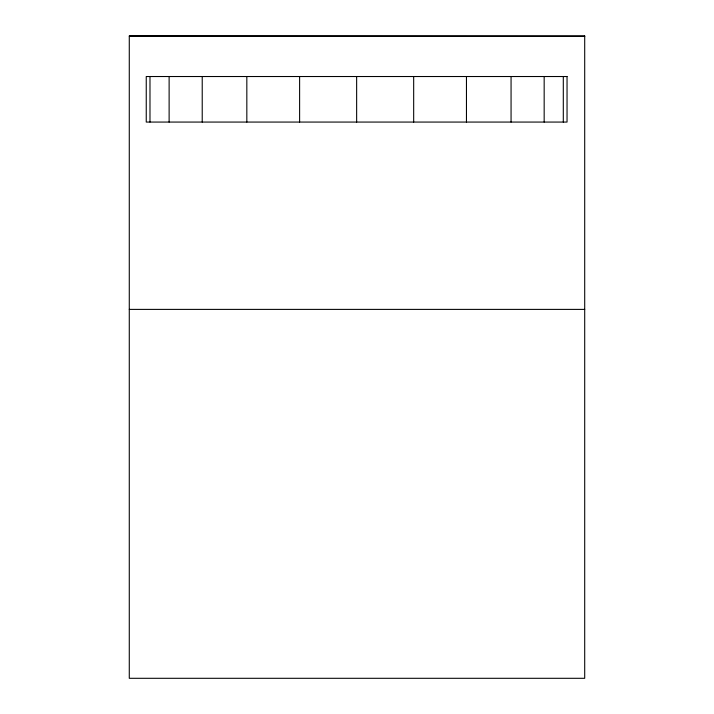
<?xml version="1.0" encoding="UTF-8"?>
<svg xmlns="http://www.w3.org/2000/svg" width="714" height="714" viewBox="0 0 714 714"><rect width="100%" height="100%" fill="white"/><g stroke="black" fill="none" stroke-linecap="round" stroke-linejoin="round"><path stroke-width="1.07" d="M129.279 36.03L584.721 36.137L129.279 36.03L129.279 678.3L584.704 678.3L584.704 36.03M129.296 309.394L584.721 309.394M563.301 76.523L563.301 122.067M544.166 76.523L544.166 122.067M511.063 76.523L511.063 122.067M466.456 76.523L466.456 122.067M413.674 76.523L413.674 122.067M356.643 76.523L356.643 122.067M299.612 76.523L299.612 122.067M246.83 76.523L246.83 122.067M202.223 76.523L202.223 122.067M169.12 76.523L169.12 122.067M149.985 76.523L149.985 122.067M567.041 76.523L146.245 76.523L146.245 122.067L567.041 122.067L567.041 76.523"/></g></svg>
